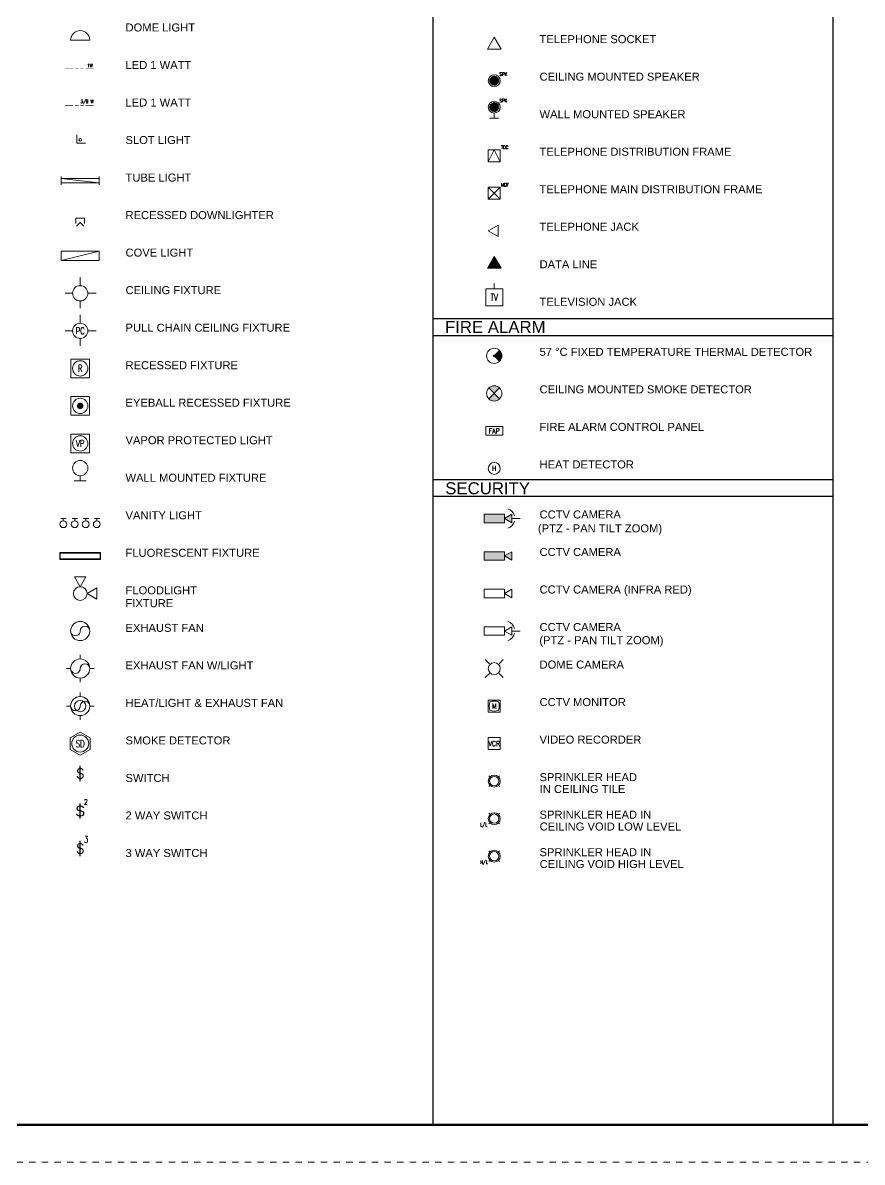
# Paper-space layout 'Symbols A0' of a CAD drawing. Header units: inches. Extents: x 0 to 46.6, y 0 to 35.5.
# Drawn here: x 14.5 to 27.73, y 0 to 17.95 of the extents above; entities that cross this region are included whole.
import ezdxf
from ezdxf.enums import TextEntityAlignment as Align

# ---------------------------------------------------------------- set-up
doc = ezdxf.new("R2010")
doc.units = ezdxf.units.IN
doc.linetypes.add('DASHDOT', pattern=[1, 0.5, -0.25, 0, -0.25])
for name, color, linetype, lineweight in [('E-CCTV', 8, 'Continuous', 5), ('E-CCTV-IDEN', 4, 'Continuous', 5), ('E-COMM', 255, 'Continuous', 5), ('E-COMM-IDEN', 4, 'Continuous', 5), ('E-LITE', 24, 'Continuous', 5), ('E-LITE-IDEN', 4, 'Continuous', 5), ('F-FIRE', 6, 'Continuous', 9), ('F-FIRE-IDEN', 4, 'Continuous', 9), ('F-SPRN', 255, 'Continuous', 9), ('G-ANNO-TEXT', 3, 'Continuous', 15), ('G-ANNO-TTLB', 7, 'Continuous', 50), ('G-PAPR-MEDM', 6, 'Continuous', 30), ('G-PAPR-THCK', 4, 'Continuous', 100)]:
    doc.layers.add(name, color=color, linetype=linetype, lineweight=lineweight)
doc.layers.add('G-ANNO-REFR', color=253, linetype='DASHDOT', lineweight=5, plot=False)
doc.styles.add('Arial_Symbol', font='arial.ttf')
doc.styles.add('LARGE', font='arial.ttf', dxfattribs={"height": 0.1875})
doc.styles.add('Medium text', font='arial.ttf', dxfattribs={"height": 3.2})
doc.styles.add('NOTES', font='arial.ttf', dxfattribs={"height": 2})
doc.styles.add('NOTES_ROMANS', font='romans.shx', dxfattribs={"width": 0.75})
doc.styles.get("Standard").update_dxf_attribs({"font": 'swissc.ttf'})
doc.styles.add('SUB-TITLE', font='swisscb.ttf')
doc.styles.add('SUB-TITLE-2', font='swissc.ttf')
doc.styles.add('TITLE', font='swisscb.ttf')

# ---------------------------------------------------------------- blocks, each defined once
blk = doc.blocks.new('SWITCH')
at = {"lineweight": -3}
blk.add_line((0, 0), (0, 9), dxfattribs=at)
blk.add_text('S', height=6.3).set_placement((0, 4.5), align=Align.MIDDLE)
blk = doc.blocks.new('3 WAY SWITCH')
at = {"lineweight": -3}
blk.add_line((0, 0), (0, 9), dxfattribs=at)
blk.add_text('S', height=6.3).set_placement((0, 4.5), align=Align.MIDDLE)
at = {"style": 'NOTES_ROMANS', "width": 0.75}
blk.add_text('3', height=4, dxfattribs=at).set_placement((2.2, 9.83), align=Align.MIDDLE_LEFT)
blk = doc.blocks.new('CEILING FIXTURE')
at = {"lineweight": -2}
for p, q in [((0, 4.49), (0, 9.43)), ((-4.56, 0), (-8.77, 0)), ((4.56, 0), (9.47, 0)), ((0, -4.49), (0, -8.76))]:
    blk.add_line(p, q, dxfattribs=at)
blk.add_circle((0, 0), 4.49, dxfattribs=at)
blk = doc.blocks.new('PULL CHAIN CEILING FIXTURE')
at = {"lineweight": -2}
for p, q in [((0, 4.49), (0, 9.43)), ((-4.56, 0), (-8.77, 0)), ((4.56, 0), (9.47, 0)), ((0, -4.49), (0, -8.76))]:
    blk.add_line(p, q, dxfattribs=at)
blk.add_circle((0, 0), 4.49, dxfattribs=at)
at = {"style": 'NOTES_ROMANS', "width": 0.75}
blk.add_text('PC', height=4, dxfattribs=at).set_placement((0, 0), align=Align.MIDDLE_CENTER)
blk = doc.blocks.new('RECESSED FIXTURE')
for p, q in [((5.49, 5.49), (-5.49, 5.49)), ((-5.49, 5.49), (-5.49, -5.49)), ((5.49, -5.49), (5.49, 5.49)), ((-5.49, -5.49), (5.49, -5.49))]:
    blk.add_line(p, q)
blk.add_circle((0, 0), 4.5)
at = {"style": 'NOTES_ROMANS', "width": 0.75}
blk.add_text('R', height=4, dxfattribs=at).set_placement((0, 0), align=Align.MIDDLE_CENTER)
blk = doc.blocks.new('EYEBALL RECESSED FIXTURE')
at = {"lineweight": -2}
blk.add_lwpolyline([(-5.49, -5.49), (5.49, -5.49), (5.49, 5.49), (-5.49, 5.49)], close=True, dxfattribs=at)
at = {"const_width": 1.88}
blk.add_lwpolyline([(-0.94, 0, 1), (0.94, 0, 1)], format="xyb", close=True, dxfattribs=at)
at = {"lineweight": -2}
blk.add_circle((0, 0), 4.5, dxfattribs=at)
blk = doc.blocks.new('VAPOR PROTECTED LIGHT')
at = {"lineweight": -2}
blk.add_lwpolyline([(-5.49, -5.49), (5.49, -5.49), (5.49, 5.49), (-5.49, 5.49)], close=True, dxfattribs=at)
blk.add_circle((0, 0), 4.5, dxfattribs=at)
at = {"style": 'NOTES_ROMANS', "width": 0.75}
blk.add_text('VP', height=4, dxfattribs=at).set_placement((0, 0), align=Align.MIDDLE_CENTER)
blk = doc.blocks.new('WALL MOUNTED FIXTURE')
at = {"lineweight": -2}
for p, q in [((-0.39, 0), (-3.5, 0)), ((-3.5, 0), (3.5, 0)), ((0, 3.04), (0, 0))]:
    blk.add_line(p, q, dxfattribs=at)
blk.add_circle((0, 7.54), 4.5, dxfattribs=at)
blk = doc.blocks.new('VANITY LIGHT')
at = {"lineweight": -2}
for p, q in [((-9.94, 0), (-11.34, 0)), ((-11.34, 0), (-8.19, 0)), ((-9.94, -1.37), (-9.94, 0)), ((-3.26, 0), (-4.66, 0)), ((-4.66, 0), (-1.51, 0)), ((-3.26, -1.37), (-3.26, 0)), ((3.26, 0), (1.86, 0)), ((1.86, 0), (5.01, 0)), ((3.26, -1.37), (3.26, 0)), ((9.78, 0), (8.38, 0)), ((8.38, 0), (11.53, 0)), ((9.78, -1.37), (9.78, 0))]:
    blk.add_line(p, q, dxfattribs=at)
at = {"lineweight": -2, "extrusion": (0, 0, -1)}
for centre in [(-9.94, -3.39), (-3.26, -3.39), (3.26, -3.39), (9.78, -3.39)]:
    blk.add_ellipse(centre, major_axis=(1.43, -1.43), ratio=1, start_param=0.785398, end_param=7.068583, dxfattribs=at)
blk = doc.blocks.new('FLUORESCENT FIXTURE')
at = {"lineweight": -2}
for points in [[(12, -2), (12, 2), (-12, 2), (-12, -2)], [(11.75, -1.75), (11.75, 1.75), (-11.75, 1.75), (-11.75, -1.75)]]:
    blk.add_lwpolyline(points, close=True, dxfattribs=at)
blk = doc.blocks.new('FLOODLIGHT FIXTURE')
blk.add_line((4.02, 0), (9.08, -2.92))
for points in [[(-3.38, 9.87), (3.38, 9.87), (0, 4.02)], [(9.87, -3.38), (9.87, 3.38), (4.02, 0)]]:
    blk.add_lwpolyline(points, close=True)
blk.add_circle((0, 0), 4.02)
blk = doc.blocks.new('EXHAUST FAN')
at = {"lineweight": -2}
for centre, major_axis, start_param, end_param in [((0, 0), (-3.9775, 3.9775), 5.49778714, 11.78097245), ((-2.8125, 0), (-1.9887, 1.9887), 0.78539816, 3.92699082), ((2.8125, 0), (-1.9887, 1.9887), 3.92699082, 7.06858347)]:
    blk.add_ellipse(centre, major_axis=major_axis, ratio=1, start_param=start_param, end_param=end_param, dxfattribs=at)
blk = doc.blocks.new('EXHAUST FAN W-LIGHT')
at = {"lineweight": -2}
for p, q in [((0, 8.13), (0, 5.62)), ((-8.12, 0.09), (-5.62, 0.09)), ((5.62, 0.09), (8.12, 0.09)), ((0, -5.62), (0, -8.08))]:
    blk.add_line(p, q, dxfattribs=at)
for centre, major_axis, start_param, end_param in [((0, 0), (-3.98, 3.98), 5.497787, 11.780972), ((-2.81, 0), (-1.99, 1.99), 0.785398, 3.926991), ((2.81, 0), (-1.99, 1.99), 3.926991, 7.068583)]:
    blk.add_ellipse(centre, major_axis=major_axis, ratio=1, start_param=start_param, end_param=end_param, dxfattribs=at)
blk = doc.blocks.new('HEAT_LIGHT & EXHAUST FAN')
at = {"lineweight": -2}
for p, q in [((0, 5.62), (0, 8.08)), ((-5.62, -0.09), (-8.12, -0.09)), ((0, -8.13), (0, -5.62)), ((8.12, -0.09), (5.62, -0.09))]:
    blk.add_line(p, q, dxfattribs=at)
blk.add_circle((0, 0), 3.34, dxfattribs=at)
for centre, major_axis, start_param, end_param in [((0, 0), (3.98, -3.98), 5.497787, 11.780972), ((-2.81, 0), (1.99, -1.99), 3.926991, 7.068583), ((2.81, 0), (1.99, -1.99), 0.785398, 3.926991)]:
    blk.add_ellipse(centre, major_axis=major_axis, ratio=1, start_param=start_param, end_param=end_param, dxfattribs=at)
blk = doc.blocks.new('SMOKE DETECTOR')
blk.add_lwpolyline([(-5.87, -3.39), (0, -6.78), (5.87, -3.39), (5.87, 3.39), (0, 6.78), (-5.87, 3.39)], close=True)
blk.add_circle((0, 0), 5)
at = {"style": 'NOTES_ROMANS', "width": 0.75}
blk.add_text('SD', height=4, dxfattribs=at).set_placement((0, 0), align=Align.MIDDLE_CENTER)
blk = doc.blocks.new('TELEPHONE JACK')
for p, q in [((5.85, 3.38), (0, 0)), ((0, 0), (5.85, -3.38)), ((5.85, -3.38), (5.85, 3.38))]:
    blk.add_line(p, q)
blk = doc.blocks.new('TELEVISION JACK')
blk.add_line((0, 10), (0, 13.17))
blk.add_lwpolyline([(-5, 0), (-5, 10), (5, 10), (5, 0)], close=True)
at = {"style": 'NOTES_ROMANS', "width": 0.75}
blk.add_text('TV', height=4, dxfattribs=at).set_placement((0, 5), align=Align.MIDDLE_CENTER)
blk = doc.blocks.new('2 WAY SWITCH')
at = {"lineweight": -3}
blk.add_line((0, 0), (0, 9), dxfattribs=at)
at = {"style": 'Arial_Symbol'}
blk.add_text('S', height=6.3, dxfattribs=at).set_placement((0, 4.5), align=Align.MIDDLE)
at = {"layer": 'E-LITE-IDEN', "style": 'NOTES_ROMANS', "width": 0.75}
blk.add_text('2', height=3, dxfattribs=at).set_placement((2.2, 9.83), align=Align.MIDDLE_LEFT)
blk = doc.blocks.new('Data Line')
h = blk.add_hatch(color=256)
h.dxf.hatch_style = 1
h.paths.add_polyline_path([(0, 6.93), (-4, 0), (4, 0)])
blk.add_lwpolyline([(0, 6.93), (-4, 0), (4, 0)], close=True)
blk = doc.blocks.new('Dome Light')
blk.add_lwpolyline([(-5.625, -5.625), (5.625, -5.625, 1)], format="xyb", close=True)
blk = doc.blocks.new('Led 1W')
at = {"const_width": 0.25}
for points in [[(0, 0), (5, 0)], [(6, 0), (8, 0)], [(9, 0), (11, 0)], [(17, 0), (12, 0)]]:
    blk.add_lwpolyline(points, dxfattribs=at)
at = {"layer": 'E-LITE-IDEN', "style": 'NOTES_ROMANS', "width": 0.75}
blk.add_text('1W', height=2, dxfattribs=at).set_placement((13.09, 0.5))
blk = doc.blocks.new('Led 3-9W')
at = {"const_width": 0.25}
for points in [[(0, 0), (5, 0)], [(6, 0), (8, 0)], [(9, 0), (11, 0)], [(17, 0), (12, 0)]]:
    blk.add_lwpolyline(points, dxfattribs=at)
at = {"layer": 'E-LITE-IDEN', "style": 'NOTES_ROMANS', "width": 0.75}
blk.add_text('3/9 W', height=2, dxfattribs=at).set_placement((9.22, 1.5))
blk = doc.blocks.new('Slot Light')
blk.add_lwpolyline([(0, 5), (0, 0), (5, 0)])
blk.add_circle((2, 2), 0.75)
blk = doc.blocks.new('Tube Light')
for p, q in [((-11.24, 2.5), (-11.24, -2.5)), ((11.24, 1.25), (-11.24, 1.25)), ((-11.24, 1.25), (11.24, -1.25)), ((11.24, 2.5), (11.24, -2.5)), ((11.24, -1.25), (-11.24, -1.25))]:
    blk.add_line(p, q)
blk = doc.blocks.new('Recessed Downlight')
for p in [(-2.12, -4.62), (2.12, -4.62)]:
    blk.add_line(p, (0, -2.5))
blk.add_lwpolyline([(2.62, -3), (2.62, 0), (-2.62, 0), (-2.62, -3)])
blk = doc.blocks.new('Cove Light')
blk.add_line((-11.24, -2.75), (11.24, 2.75))
blk.add_lwpolyline([(-11.24, -2.75), (11.24, -2.75), (11.24, 2.75), (-11.24, 2.75)], close=True)
blk = doc.blocks.new('57 °C FIXED TEMPERATURE THERMAL DETECTOR')
h = blk.add_hatch(color=256)
h.dxf.hatch_style = 1
h.paths.add_polyline_path([(4.49, 0, 0.198912), (3.17, 3.17), (0.35, 0.35, 2.414214), (0.35, -0.35), (3.17, -3.17, 0.198912)])
at = {"lineweight": -2}
for p, q in [((0.35, 0.35), (3.17, 3.17)), ((0.35, -0.35), (3.17, -3.17))]:
    blk.add_line(p, q, dxfattribs=at)
blk.add_circle((0, 0), 4.49, dxfattribs=at)
blk.add_arc((0, 0), 0.5, 45, 315)
blk = doc.blocks.new('CEILING MOUNTED SMOKE DETECTOR')
h = blk.add_hatch(color=256)
h.dxf.hatch_style = 1
h.paths.add_polyline_path([(3.17, 3.17, 0.414214), (-3.17, 3.17), (0, 0)])
h.paths.add_polyline_path([(-3.17, -3.17, 0.414214), (3.17, -3.17), (0, 0)])
at = {"lineweight": -2}
for p, q in [((-3.17, -3.17), (3.17, 3.17)), ((-3.17, 3.17), (3.17, -3.17))]:
    blk.add_line(p, q, dxfattribs=at)
blk.add_circle((0, 0), 4.49, dxfattribs=at)
blk = doc.blocks.new('C.C. T.V. CAMERA')
h = blk.add_hatch(color=256)
h.dxf.hatch_style = 1
h.paths.add_polyline_path([(12, -2.5), (12, 2.5), (0, 2.5), (0, -2.5)])
h.paths.add_polyline_path([(16.33, -2.5), (16.33, 2.5), (12, 0)])
for points in [[(0, -2.5), (12, -2.5), (12, 2.5), (0, 2.5)], [(16.33, -2.5), (16.33, 2.5), (12, 0)]]:
    blk.add_lwpolyline(points, close=True)
blk = doc.blocks.new('TELEPHONE SOCKET')
blk.add_lwpolyline([(0, 3.46), (-4, -3.46), (4, -3.46)], close=True)
blk = doc.blocks.new('CEILING MOUNTED SPEAKER')
h = blk.add_hatch()
h.set_pattern_fill('ANSI37', color=256, scale=5)
h.set_pattern_definition([(45, (-504.1049, -276.5), (-0.44194174, 0.44194174), []), (135, (-504.1049, -276.5), (-0.44194174, -0.44194174), [])])
edge = h.paths.add_edge_path()
edge.add_arc((0, 0), 2.75, 0, 360)
blk.add_circle((0, 0), 3.5)
at = {"layer": 'E-COMM-IDEN', "style": 'NOTES_ROMANS', "width": 0.75}
blk.add_text('SPK', height=2, dxfattribs=at).set_placement((3.08, 2.86))
blk = doc.blocks.new('WALL MOUNTED SPEAKER')
h = blk.add_hatch()
h.set_pattern_fill('ANSI37', color=256, scale=5)
h.set_pattern_definition([(45, (-504.1049, -270), (-0.44194174, 0.44194174), []), (135, (-504.1049, -270), (-0.44194174, -0.44194174), [])])
edge = h.paths.add_edge_path()
edge.add_arc((0, 6.5), 2.75, 0, 360)
for points in [[(-2.5, 0), (2.5, 0)], [(0, 3), (0, 0)]]:
    blk.add_lwpolyline(points)
blk.add_circle((0, 6.5), 3.5)
at = {"layer": 'E-COMM-IDEN', "style": 'NOTES_ROMANS', "width": 0.75}
blk.add_text('SPK', height=2, dxfattribs=at).set_placement((3.08, 9.36))
blk = doc.blocks.new('TELEPHONE DISTRIBUTION FRAME')
blk.add_lwpolyline([(-3.5, -3.5), (3.5, -3.5), (3.5, 3.5), (-3.5, 3.5)], close=True)
blk.add_lwpolyline([(-3.5, -3.5), (0, 3.5), (3.5, -3.5)])
at = {"layer": 'E-COMM-IDEN', "style": 'NOTES_ROMANS', "width": 0.75}
blk.add_text('TDC', height=2, dxfattribs=at).set_placement((4, 4))
blk = doc.blocks.new('TELEPHONE MAIN DISTRIBUTION FRAME')
for p, q in [((-3.5, 3.5), (3.5, -3.5)), ((3.5, 3.5), (-3.5, -3.5))]:
    blk.add_line(p, q)
blk.add_lwpolyline([(-3.5, -3.5), (3.5, -3.5), (3.5, 3.5), (-3.5, 3.5)], close=True)
at = {"layer": 'E-COMM-IDEN', "style": 'NOTES_ROMANS', "width": 0.75}
blk.add_text('MDF', height=2, dxfattribs=at).set_placement((4, 4))
blk = doc.blocks.new('CCTV CAMERA (PTZ - PAN TILT ZOOM)')
blk.add_lwpolyline([(5.67, 0), (10.67, 0)])
for start, end in [(14.30201, 70.10444), (289.89556, 345.69799)]:
    blk.add_arc((1.33, 0), 6.07, start, end)
for points in [[(4.99, 4.44), (3.4, 5.71), (5.31, 5.03)], [(8.67, 0.33), (10.67, 0), (8.67, -0.33)], [(4.99, -4.44), (3.4, -5.71), (5.31, -5.03)]]:
    blk.add_solid(points)
blk.add_blockref('C.C. T.V. CAMERA', (-10.67, 0))
blk = doc.blocks.new('HEAT DETECTOR')
blk.add_circle((0, 0), 3.5)
at = {"layer": 'F-FIRE-IDEN', "style": 'NOTES_ROMANS', "width": 0.75}
blk.add_text('H', height=3, dxfattribs=at).set_placement((0, 0), align=Align.MIDDLE_CENTER)
blk = doc.blocks.new('CCTV CAMERA (INFRA RED)')
for points in [[(0, -2.5), (12, -2.5), (12, 2.5), (0, 2.5)], [(16.33, -2.5), (16.33, 2.5), (12, 0)]]:
    blk.add_lwpolyline(points, close=True)
blk = doc.blocks.new('CCTV CAMERA INFRA RED (PTZ - PAN TILT ZOOM)')
for points in [[(0, -2.5), (12, -2.5), (12, 2.5), (0, 2.5)], [(16.33, -2.5), (16.33, 2.5), (12, 0)]]:
    blk.add_lwpolyline(points, close=True)
blk.add_lwpolyline([(16.33, 0), (21.33, 0)])
for start, end in [(14.30201, 70.10444), (289.89556, 345.69799)]:
    blk.add_arc((12, 0), 6.07, start, end)
for points in [[(15.65, 4.44), (14.07, 5.71), (15.98, 5.03)], [(19.33, 0.33), (21.33, 0), (19.33, -0.33)], [(15.65, -4.44), (14.07, -5.71), (15.98, -5.03)]]:
    blk.add_solid(points)
blk = doc.blocks.new('DOME CAMERA')
for p, q in [((-2.83, 2.83), (-5.3, 5.3)), ((2.83, 2.83), (5.3, 5.3)), ((-2.83, -2.83), (-5.3, -5.3)), ((2.83, -2.83), (5.3, -5.3))]:
    blk.add_line(p, q)
blk.add_circle((0, 0), 3.5)
for points in [[(-3.86, 4.27), (-5.3, 5.3), (-4.27, 3.86)], [(3.86, 4.27), (5.3, 5.3), (4.27, 3.86)], [(-3.86, -4.27), (-5.3, -5.3), (-4.27, -3.86)], [(3.86, -4.27), (5.3, -5.3), (4.27, -3.86)]]:
    blk.add_solid(points)
blk = doc.blocks.new('CCTV MONITOR')
blk.add_lwpolyline([(-3.5, -3.5), (3.5, -3.5), (3.5, 3.5), (-3.5, 3.5)], close=True)
for centre, start, end in [((4.52, 0), 160.41063, 199.58937), ((0, -4.52), 70.41063, 109.58937), ((-4.52, 0), 340.41063, 19.58937), ((0, 4.52), 250.41063, 289.58937)]:
    blk.add_arc(centre, 7.46, start, end)
at = {"layer": 'E-CCTV-IDEN', "style": 'NOTES_ROMANS', "width": 0.75}
blk.add_text('M', height=3, dxfattribs=at).set_placement((0, 0), align=Align.MIDDLE_CENTER)
blk = doc.blocks.new('VIDEO RECORDER')
blk.add_lwpolyline([(-3.5, -3.5), (3.5, -3.5), (3.5, 3.5), (-3.5, 3.5)], close=True)
at = {"layer": 'E-CCTV-IDEN', "style": 'NOTES_ROMANS', "width": 0.75}
blk.add_text('VCR', height=3, dxfattribs=at).set_placement((0, 0), align=Align.MIDDLE_CENTER)
blk = doc.blocks.new('SPRINKLER HEAD IN CEILING TILE')
for p, q in [((-2.47, 2.47), (-3.14, 3.14)), ((2.47, 2.47), (3.14, 3.14)), ((-2.47, -2.47), (-3.14, -3.14)), ((2.47, -2.47), (3.14, -3.14))]:
    blk.add_line(p, q)
for radius in [3.5, 2.75]:
    blk.add_circle((0, 0), radius)
blk = doc.blocks.new('SPRINKLER HEAD IN CEILING VOID LOW LEVEL')
blk.add_blockref('SPRINKLER HEAD IN CEILING TILE', (0, 0))
at = {"layer": 'E-CCTV-IDEN', "style": 'NOTES_ROMANS', "width": 0.75}
blk.add_text('L/L', height=2, dxfattribs=at).set_placement((-8.24, -4.52))
blk = doc.blocks.new('SPRINKLER HEAD IN CEILING VOID HIGH LEVEL')
blk.add_blockref('SPRINKLER HEAD IN CEILING TILE', (0, 0))
at = {"layer": 'E-CCTV-IDEN', "style": 'NOTES_ROMANS', "width": 0.75}
blk.add_text('H/L', height=2, dxfattribs=at).set_placement((-8.24, -4.52))
blk = doc.blocks.new('FIRE ALARM CONTROL PANEL')
for p, q in [((5, 2.5), (-5, 2.5)), ((-5, 2.5), (-5, -2.5)), ((5, -2.5), (5, 2.5)), ((-5, -2.5), (5, -2.5))]:
    blk.add_line(p, q)
at = {"layer": 'F-FIRE-IDEN', "style": 'NOTES_ROMANS', "width": 0.75}
blk.add_text('FAP', height=3, dxfattribs=at).set_placement((0, 0), align=Align.MIDDLE_CENTER)
blk = doc.blocks.new('*U170')
at = {"layer": 'G-ANNO-REFR'}
blk.add_lwpolyline([(0, 0), (1183, 0), (1183, 902), (0, 902)], close=True, dxfattribs=at)
at = {"layer": 'G-PAPR-THCK'}
blk.add_lwpolyline([(30, 887), (1168, 887), (1168, 15), (30, 15)], close=True, dxfattribs=at)
at = {"layer": 'G-ANNO-TEXT'}
for tag, p, height, style in [('GENERAL_NOTES_001', (1092.7, 879.93), 2, 'NOTES'), ('GENERAL_NOTES_002', (1093, 876.56), 2, 'NOTES'), ('GENERAL_NOTES_003', (1093, 873.19), 2, 'NOTES'), ('GENERAL_NOTES_004', (1093, 869.82), 2, 'NOTES'), ('GENERAL_NOTES_005', (1093, 866.46), 2, 'NOTES'), ('GENERAL_NOTES_006', (1093, 863.09), 2, 'NOTES'), ('GENERAL_NOTES_007', (1093, 859.75), 2, 'NOTES'), ('GENERAL_NOTES_008', (1092.92, 856.38), 2, 'NOTES'), ('GENERAL_NOTES_009', (1093, 853.02), 2, 'NOTES'), ('GENERAL_NOTES_010', (1093, 849.65), 2, 'NOTES'), ('GENERAL_NOTES_011', (1093, 846.28), 2, 'NOTES'), ('GENERAL_NOTES_012', (1093, 842.91), 2, 'NOTES'), ('GENERAL_NOTES_013', (1093, 839.54), 2, 'NOTES'), ('GENERAL_NOTES_014', (1093, 836.17), 2, 'NOTES'), ('GENERAL_NOTES_015', (1093, 832.8), 2, 'NOTES'), ('GENERAL_NOTES_016', (1093, 829.43), 2, 'NOTES'), ('GENERAL_NOTES_017', (1092.88, 826.07), 2, 'NOTES'), ('GENERAL_NOTES_019', (1092.96, 819.33), 2, 'NOTES'), ('GENERAL_NOTES_018', (1093, 822.7), 2, 'NOTES'), ('GENERAL_NOTES_020', (1093, 815.96), 2, 'NOTES'), ('GENERAL_NOTES_021', (1092.88, 812.59), 2, 'NOTES'), ('GENERAL_NOTES_023', (1092.89, 805.85), 2, 'NOTES'), ('GENERAL_NOTES_022', (1093, 809.22), 2, 'NOTES'), ('GENERAL_NOTES_024', (1093, 802.49), 2, 'NOTES'), ('GENERAL_NOTES_025', (1092.87, 799.12), 2, 'NOTES'), ('GENERAL_NOTES_026', (1093, 795.75), 2, 'NOTES'), ('GENERAL_NOTES_027', (1093, 792.38), 2, 'NOTES'), ('GENERAL_NOTES_028', (1093, 789.01), 2, 'NOTES'), ('GENERAL_NOTES_030', (1092.89, 782.27), 2, 'NOTES'), ('GENERAL_NOTES_029', (1093, 785.64), 2, 'NOTES'), ('GENERAL_NOTES_031', (1093, 778.9), 2, 'NOTES'), ('GENERAL_NOTES_032', (1093, 775.53), 2, 'NOTES'), ('GENERAL_NOTES_034', (1092.88, 768.8), 2, 'NOTES'), ('GENERAL_NOTES_033', (1093, 772.17), 2, 'NOTES'), ('GENERAL_NOTES_035', (1093, 765.43), 2, 'NOTES'), ('SHEET_NOTES_001', (1092.7, 745.81), 2, 'NOTES'), ('SHEET_NOTES_002', (1092.92, 742.44), 2, 'NOTES'), ('SHEET_NOTES_003', (1092.88, 739.07), 2, 'NOTES'), ('SHEET_NOTES_005', (1092.88, 732.34), 2, 'NOTES'), ('SHEET_NOTES_004', (1092.96, 735.71), 2, 'NOTES'), ('SHEET_NOTES_006', (1092.89, 728.97), 2, 'NOTES'), ('SHEET_NOTES_007', (1092.87, 725.6), 2, 'NOTES'), ('KEY_NOTES_001', (1092.7, 523), 2, 'NOTES'), ('KEY_NOTES_002', (1092.92, 519.63), 2, 'NOTES'), ('STRUCTURAL_CONSULTANT_NAME', (1092.89, 168.81), 3, 'SUB-TITLE-2'), ('STRUCTURAL_CONSULTANT_ADDRESS1', (1092.89, 164.81), 2, 'SUB-TITLE-2'), ('STRUCTURAL_CONSULTANT_ADDRESS2', (1092.89, 161.43), 2, 'SUB-TITLE-2'), ('STRUCTURAL_CONSULTANT_PHONE', (1092.89, 158.09), 2, 'SUB-TITLE-2'), ('MEP_CONSULTANT_NAME', (1092.89, 147.61), 3, 'SUB-TITLE-2'), ('MEP_CONSULTANT_ADDRESS1', (1092.89, 143.59), 2, 'SUB-TITLE-2'), ('MEP_CONSULTANT_ADDRESS2', (1092.89, 140.21), 2, 'SUB-TITLE-2'), ('MEP_CONSULTANT_PHONE', (1092.89, 136.88), 2, 'SUB-TITLE-2'), ('CLIENTNAME', (1092.89, 124.46), 3, 'SUB-TITLE-2'), ('CLIENTADDRESS1', (1092.89, 120.39), 2, 'SUB-TITLE-2'), ('CLIENTADDRESS2', (1092.89, 117.01), 2, 'SUB-TITLE-2'), ('CLIENTPHONE', (1092.89, 113.68), 2, 'SUB-TITLE-2'), ('DRAWING_NO', (1111, 71.42), 4, 'SUB-TITLE-2')]:
    blk.add_attdef(tag, p, '', height=height, dxfattribs=dict(at, style=style))
at = {"layer": 'G-ANNO-TEXT', "style": 'SUB-TITLE-2'}
for tag, p in [('REV_NO14', (1095.16, 252.81)), ('REV_DATE14', (1103.97, 252.81)), ('DRAWN_BY14', (1115.4, 252.81)), ('CHECKED_BY14', (1128.16, 252.81)), ('REV_NO13', (1095.16, 248.81)), ('REV_DATE13', (1103.97, 248.81)), ('DRAWN_BY13', (1115.4, 248.81)), ('CHECKED_BY13', (1128.16, 248.81)), ('REV_NO12', (1095.16, 244.81)), ('REV_NO11', (1095.16, 240.81)), ('REV_DATE12', (1103.97, 244.81)), ('REV_DATE11', (1103.97, 240.81)), ('DRAWN_BY12', (1115.4, 244.81)), ('DRAWN_BY11', (1115.4, 240.81)), ('CHECKED_BY12', (1128.16, 244.81)), ('CHECKED_BY11', (1128.16, 240.81)), ('REV_NO10', (1095.16, 236.81)), ('REV_DATE10', (1103.97, 236.81)), ('DRAWN_BY10', (1115.4, 236.81)), ('CHECKED_BY10', (1128.16, 236.81)), ('REV_NO9', (1095.16, 232.81)), ('REV_DATE9', (1103.97, 232.81)), ('DRAWN_BY9', (1115.4, 232.81)), ('CHECKED_BY9', (1128.16, 232.81)), ('REV_NO8', (1095.16, 228.81)), ('REV_DATE8', (1103.97, 228.81)), ('DRAWN_BY8', (1115.4, 228.81)), ('CHECKED_BY8', (1128.16, 228.81)), ('REV_NO7', (1095.16, 224.81)), ('REV_DATE7', (1103.97, 224.81)), ('DRAWN_BY7', (1115.4, 224.81)), ('CHECKED_BY7', (1128.16, 224.81)), ('REV_NO6', (1095.16, 220.81)), ('REV_DATE6', (1103.97, 220.81)), ('DRAWN_BY6', (1115.4, 220.81)), ('CHECKED_BY6', (1128.16, 220.81)), ('REV_NO5', (1095.16, 216.81)), ('REV_DATE5', (1103.97, 216.81)), ('DRAWN_BY5', (1115.4, 216.81)), ('CHECKED_BY5', (1128.16, 216.81)), ('REV_NO4', (1095.16, 212.81)), ('REV_NO3', (1095.16, 208.81)), ('REV_DATE4', (1103.97, 212.81)), ('REV_DATE3', (1103.97, 208.81)), ('DRAWN_BY4', (1115.4, 212.81)), ('DRAWN_BY3', (1115.4, 208.81)), ('CHECKED_BY4', (1128.16, 212.81)), ('CHECKED_BY3', (1128.16, 208.81)), ('REV_NO2', (1095.16, 204.81)), ('REV_DATE2', (1103.97, 204.81)), ('DRAWN_BY2', (1115.4, 204.81)), ('CHECKED_BY2', (1128.16, 204.81)), ('REV_NO1', (1095.16, 200.81)), ('REV_DATE1', (1103.97, 200.81)), ('DRAWN_BY1', (1115.4, 200.81)), ('CHECKED_BY1', (1128.16, 200.81)), ('REV_NO0', (1095.16, 196.81)), ('REV_DATE0', (1103.97, 196.81)), ('DRAWN_BY0', (1115.4, 196.81)), ('CHECKED_BY0', (1128.16, 196.81))]:
    blk.add_attdef(tag, text='', height=1.6, dxfattribs=at).set_placement(p, align=Align.MIDDLE)
for tag, p in [('REV_DESCRIPTION14', (1136.14, 252.81)), ('REV_DESCRIPTION13', (1136.14, 248.81)), ('REV_DESCRIPTION12', (1136.14, 244.81)), ('REV_DESCRIPTION11', (1136.14, 240.81)), ('REV_DESCRIPTION10', (1136.14, 236.81)), ('REV_DESCRIPTION9', (1136.14, 232.81)), ('REV_DESCRIPTION8', (1136.14, 228.81)), ('REV_DESCRIPTION7', (1136.14, 224.81)), ('REV_DESCRIPTION6', (1136.14, 220.81)), ('REV_DESCRIPTION5', (1136.14, 216.81)), ('REV_DESCRIPTION4', (1136.14, 212.81)), ('REV_DESCRIPTION3', (1136.14, 208.81)), ('REV_DESCRIPTION2', (1136.14, 204.81)), ('REV_DESCRIPTION1', (1136.14, 200.81)), ('REV_DESCRIPTION0', (1136.14, 196.81))]:
    blk.add_attdef(tag, text='', height=1.6, dxfattribs=at).set_placement(p, align=Align.MIDDLE_LEFT)
for tag, p in [('PROJECT_NAME1', (1111, 110.73)), ('PROJECT_NAME2', (1111, 106.73)), ('PROJECT_CODE', (1111, 102)), ('RELEASE', (1111, 97.57)), ('STAGE', (1111, 93.06)), ('DRAWING_TITLE', (1111, 88.56))]:
    blk.add_attdef(tag, text='', height=2.4, dxfattribs=at).set_placement(p, align=Align.TOP_LEFT)
at = {"layer": 'G-ANNO-TEXT'}
for tag, height, style, p in [('CURRENT_REV', 4, 'TITLE', (1159, 71.42)), ('DRAWN_BY', 2.4, 'SUB-TITLE-2', (1101, 62.5)), ('CHECKED_BY', 2.4, 'SUB-TITLE-2', (1120, 62.5)), ('SCALE', 2.4, 'SUB-TITLE-2', (1140, 62.5)), ('ISSUE_DATE', 2.4, 'SUB-TITLE-2', (1159, 62.5))]:
    blk.add_attdef(tag, text='', height=height, dxfattribs=dict(at, style=style)).set_placement(p, align=Align.CENTER)
at = {"layer": 'G-ANNO-TEXT', "style": 'SUB-TITLE'}
blk.add_attdef('FILE_NAME', text='', height=1.6, rotation=90, dxfattribs=at).set_placement((1169, 25.93), align=Align.TOP_LEFT)

psp = doc.layouts.new('Symbols A0')

# ---------------------------------------------------------------- linework, layer by layer
at = {"layer": 'G-PAPR-MEDM'}
for p, q in [((27.265, 34.948), (27.265, 0.591)), ((20.961, 34.16), (20.961, 0.591)), ((20.961, 13.286), (27.265, 13.286)), ((20.961, 13.018), (27.265, 13.018)), ((20.961, 10.755), (27.265, 10.755)), ((20.961, 10.488), (27.265, 10.488))]:
    psp.add_line(p, q, dxfattribs=at)

# ---------------------------------------------------------------- block references
at = {"layer": 'E-CCTV', "xscale": 0.0267705442648153, "yscale": 0.0267705442648153, "zscale": 0.0267705442648153}
for name, p in [('CCTV CAMERA (PTZ - PAN TILT ZOOM)', (22.056, 10.139)), ('C.C. T.V. CAMERA', (21.77, 9.548)), ('CCTV CAMERA (INFRA RED)', (21.77, 8.957)), ('CCTV CAMERA INFRA RED (PTZ - PAN TILT ZOOM)', (21.77, 8.366)), ('DOME CAMERA', (21.931, 7.775)), ('CCTV MONITOR', (21.931, 7.184)), ('VIDEO RECORDER', (21.931, 6.593))]:
    psp.add_blockref(name, p, dxfattribs=at)
at = {"layer": 'E-COMM', "xscale": 0.0267705442648153, "yscale": 0.0267705442648153, "zscale": 0.0267705442648153}
for name, p in [('TELEPHONE SOCKET', (21.931, 17.625)), ('CEILING MOUNTED SPEAKER', (21.931, 17.034)), ('WALL MOUNTED SPEAKER', (21.931, 16.443)), ('TELEPHONE DISTRIBUTION FRAME', (21.931, 15.852)), ('TELEPHONE MAIN DISTRIBUTION FRAME', (21.931, 15.261)), ('TELEPHONE JACK', (21.837, 14.67)), ('Data Line', (21.931, 14.079)), ('TELEVISION JACK', (21.931, 13.488))]:
    psp.add_blockref(name, p, dxfattribs=at)
at = {"layer": 'E-LITE', "xscale": 0.0267705442648153, "yscale": 0.0267705442648153, "zscale": 0.0267705442648153}
for name, p in [('Dome Light', (15.406, 17.822)), ('Led 1W', (15.165, 17.231)), ('Led 3-9W', (15.165, 16.64)), ('Slot Light', (15.353, 16.049)), ('Tube Light', (15.406, 15.458)), ('Recessed Downlight', (15.406, 14.867)), ('Cove Light', (15.406, 14.276)), ('CEILING FIXTURE', (15.406, 13.685)), ('PULL CHAIN CEILING FIXTURE', (15.406, 13.094)), ('RECESSED FIXTURE', (15.406, 12.503)), ('EYEBALL RECESSED FIXTURE', (15.406, 11.912)), ('VAPOR PROTECTED LIGHT', (15.406, 11.321)), ('WALL MOUNTED FIXTURE', (15.406, 10.73)), ('VANITY LIGHT', (15.406, 10.139)), ('FLUORESCENT FIXTURE', (15.406, 9.548)), ('FLOODLIGHT FIXTURE', (15.406, 8.957)), ('EXHAUST FAN', (15.406, 8.366)), ('EXHAUST FAN W-LIGHT', (15.406, 7.775)), ('HEAT_LIGHT & EXHAUST FAN', (15.406, 7.184)), ('SMOKE DETECTOR', (15.406, 6.593)), ('SWITCH', (15.406, 6.002)), ('2 WAY SWITCH', (15.406, 5.411)), ('3 WAY SWITCH', (15.406, 4.82))]:
    psp.add_blockref(name, p, dxfattribs=at)
at = {"layer": 'F-FIRE', "xscale": 0.0267705442648153, "yscale": 0.0267705442648153, "zscale": 0.0267705442648153}
for name, p in [('57 °C FIXED TEMPERATURE THERMAL DETECTOR', (21.931, 12.7)), ('CEILING MOUNTED SMOKE DETECTOR', (21.931, 12.109)), ('FIRE ALARM CONTROL PANEL', (21.931, 11.518)), ('HEAT DETECTOR', (21.931, 10.927))]:
    psp.add_blockref(name, p, dxfattribs=at)
at = {"layer": 'F-SPRN', "xscale": 0.0267705442648153, "yscale": 0.0267705442648153, "zscale": 0.0267705442648153}
for name, p in [('SPRINKLER HEAD IN CEILING TILE', (21.931, 6.002)), ('SPRINKLER HEAD IN CEILING VOID LOW LEVEL', (21.931, 5.411)), ('SPRINKLER HEAD IN CEILING VOID HIGH LEVEL', (21.931, 4.82))]:
    psp.add_blockref(name, p, dxfattribs=at)
at = {"layer": 'G-ANNO-TTLB', "xscale": 0.03937007874015748, "yscale": 0.03937007874015748, "zscale": 0.03937007874015748}
psp.add_blockref('*U170', (0, 0), dxfattribs=at)

# ---------------------------------------------------------------- texts
at = {"layer": 'G-ANNO-TEXT'}
for s, height, style, p in [('DOME LIGHT', 0.1261, 'Medium text', (16.12, 17.809)), ('TELEPHONE SOCKET', 0.12608, 'Medium text', (22.645, 17.625)), ('LED 1 WATT', 0.1261, 'Medium text', (16.12, 17.218)), ('CEILING MOUNTED SPEAKER', 0.12608, 'Medium text', (22.645, 17.034)), ('LED 1 WATT', 0.1261, 'Medium text', (16.12, 16.627)), ('WALL MOUNTED SPEAKER', 0.12608, 'Medium text', (22.645, 16.443)), ('SLOT LIGHT', 0.1261, 'Medium text', (16.12, 16.036)), ('TELEPHONE DISTRIBUTION FRAME', 0.12608, 'Medium text', (22.645, 15.852)), ('TUBE LIGHT', 0.1261, 'Medium text', (16.12, 15.445)), ('TELEPHONE MAIN DISTRIBUTION FRAME', 0.12608, 'Medium text', (22.645, 15.261)), ('RECESSED DOWNLIGHTER', 0.12608, 'Medium text', (16.12, 14.854)), ('TELEPHONE JACK', 0.12608, 'Medium text', (22.645, 14.67)), ('COVE LIGHT', 0.1261, 'Medium text', (16.12, 14.263)), ('DATA LINE', 0.1261, 'Medium text', (22.645, 14.079)), ('CEILING FIXTURE', 0.12608, 'Medium text', (16.12, 13.672)), ('TELEVISION JACK', 0.12608, 'Medium text', (22.645, 13.488)), ('PULL CHAIN CEILING FIXTURE', 0.12608, 'Medium text', (16.12, 13.081)), ('FIRE ALARM', 0.1891, 'LARGE', (21.155, 13.06)), ('57 °C FIXED TEMPERATURE THERMAL DETECTOR', 0.12608, 'Medium text', (22.645, 12.7)), ('RECESSED FIXTURE', 0.12608, 'Medium text', (16.12, 12.49)), ('CEILING MOUNTED SMOKE DETECTOR', 0.12608, 'Medium text', (22.645, 12.109)), ('EYEBALL RECESSED FIXTURE', 0.12608, 'Medium text', (16.12, 11.899)), ('FIRE ALARM CONTROL PANEL', 0.12608, 'Medium text', (22.645, 11.518)), ('VAPOR PROTECTED LIGHT', 0.12608, 'Medium text', (16.12, 11.308)), ('HEAT DETECTOR', 0.12608, 'Medium text', (22.645, 10.927)), ('WALL MOUNTED FIXTURE', 0.12608, 'Medium text', (16.12, 10.717)), ('SECURITY', 0.1891, 'LARGE', (21.159, 10.52)), ('VANITY LIGHT', 0.12608, 'Medium text', (16.12, 10.126)), ('CCTV CAMERA', 0.12608, 'Medium text', (22.645, 10.139)), ('(PTZ - PAN TILT ZOOM)', 0.12608, 'Medium text', (22.62, 9.92)), ('FLUORESCENT FIXTURE', 0.12608, 'Medium text', (16.12, 9.535)), ('CCTV CAMERA', 0.12608, 'Medium text', (22.645, 9.548)), ('FLOODLIGHT', 0.1261, 'Medium text', (16.12, 8.944)), ('CCTV CAMERA (INFRA RED)', 0.12608, 'Medium text', (22.645, 8.957)), ('FIXTURE', 0.1261, 'Medium text', (16.119, 8.742)), ('EXHAUST FAN', 0.12608, 'Medium text', (16.12, 8.353)), ('CCTV CAMERA', 0.12608, 'Medium text', (22.645, 8.366)), ('(PTZ - PAN TILT ZOOM)', 0.12608, 'Medium text', (22.642, 8.159)), ('DOME CAMERA', 0.12608, 'Medium text', (22.645, 7.775)), ('EXHAUST FAN W/LIGHT', 0.12608, 'Medium text', (16.12, 7.762)), ('HEAT/LIGHT & EXHAUST FAN', 0.12608, 'Medium text', (16.12, 7.171)), ('CCTV MONITOR', 0.12608, 'Medium text', (22.645, 7.184)), ('SMOKE DETECTOR', 0.12608, 'Medium text', (16.12, 6.58)), ('VIDEO RECORDER', 0.12608, 'Medium text', (22.645, 6.593)), ('SWITCH', 0.1261, 'Medium text', (16.12, 5.989)), ('SPRINKLER HEAD', 0.12608, 'Medium text', (22.645, 6.002)), ('IN CEILING TILE', 0.12608, 'Medium text', (22.647, 5.815)), ('2 WAY SWITCH', 0.12608, 'Medium text', (16.12, 5.398)), ('SPRINKLER HEAD IN', 0.12608, 'Medium text', (22.645, 5.411)), ('CEILING VOID LOW LEVEL', 0.12608, 'Medium text', (22.647, 5.224)), ('3 WAY SWITCH', 0.12608, 'Medium text', (16.12, 4.807)), ('SPRINKLER HEAD IN', 0.12608, 'Medium text', (22.645, 4.82)), ('CEILING VOID HIGH LEVEL', 0.12608, 'Medium text', (22.647, 4.633))]:
    psp.add_text(s, height=height, dxfattribs=dict(at, style=style)).set_placement(p)

doc.saveas('drawing.dxf')
